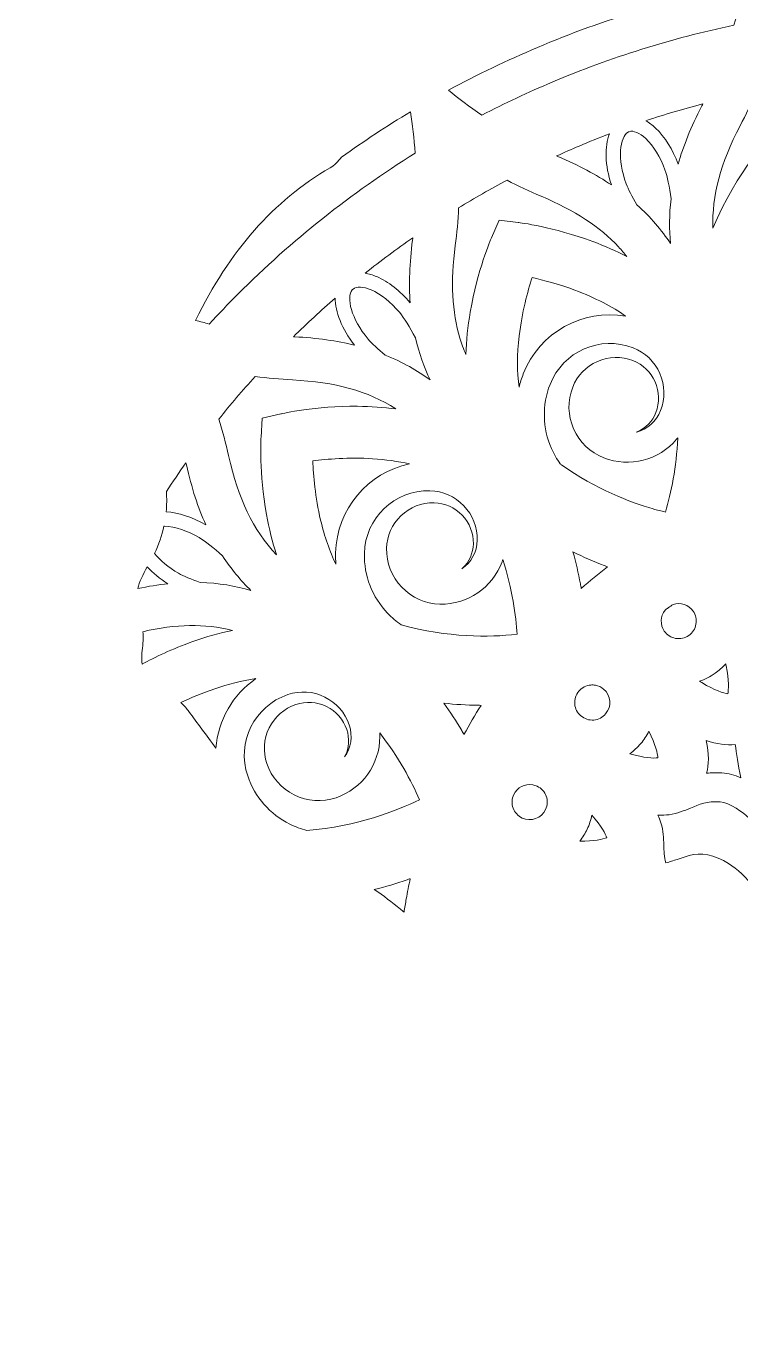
# Model space of a CAD drawing. Header units: millimetres. Extents: x -1844 to 2932, y -490 to 399.
# Drawn here: x 2491.1 to 2633, y -150.8 to 107.1 of the extents above; entities that cross this region are included whole.
import ezdxf

# ---------------------------------------------------------------- set-up
doc = ezdxf.new("R2010")
doc.units = ezdxf.units.MM
doc.header["$MEASUREMENT"] = 0
doc.layers.add('Layer 1', color=7, linetype='Continuous')

msp = doc.modelspace()

# ---------------------------------------------------------------- linework, layer by layer
at = {"layer": 'Layer 1', "lineweight": 0}
for points, knots in [([(2487.18, 398.64), (2241.69, 398.64), (2042.68, 199.63), (2042.68, -45.86), (2042.68, -291.35), (2241.69, -490.36), (2487.18, -490.36), (2732.67, -490.36), (2931.68, -291.35), (2931.68, -45.86), (2931.68, 199.63), (2732.67, 398.64), (2487.18, 398.64)], [0, 0, 0, 0, 1, 1, 1, 2, 2, 2, 3, 3, 3, 4, 4, 4, 4]), ([(2592.6, 102.88), (2605.84, 108.48), (2619.52, 112.62), (2633.53, 115.29), (2633.04, 112.8), (2632.4, 110.11), (2631.58, 107.27), (2619.26, 104.7), (2607.21, 100.94), (2595.51, 95.99), (2590.77, 93.98), (2586.12, 91.8), (2581.59, 89.45), (2579.13, 91.11), (2576.91, 92.78), (2574.93, 94.39), (2580.66, 97.49), (2586.56, 100.32), (2592.6, 102.88)], [0, 0, 0, 0, 1, 1, 1, 2, 2, 2, 3, 3, 3, 4, 4, 4, 5, 5, 5, 6, 6, 6, 6]), ([(2627.41, 67.03), (2627.21, 73.52), (2628.94, 79.92), (2632.8, 87.33), (2633.96, 89.56), (2635.02, 91.84), (2635.99, 94.15), (2639.6, 94.87), (2643.24, 95.48), (2646.9, 95.98), (2648.57, 94.15), (2650.32, 92.39), (2652.16, 90.69), (2658.08, 85.2), (2661.81, 79.98), (2663.86, 74.1), (2655.94, 82.64), (2646.47, 87.49), (2645.99, 87.73), (2645.99, 87.73), (2642.58, 89.46), (2642.58, 89.46), (2642.58, 89.46), (2639.94, 86.68), (2639.94, 86.68), (2639.56, 86.27), (2631.95, 78.14), (2627.41, 67.03)], [0, 0, 0, 0, 1, 1, 1, 2, 2, 2, 3, 3, 3, 4, 4, 4, 5, 5, 5, 6, 6, 6, 7, 7, 7, 8, 8, 8, 9, 9, 9, 9]), ([(2620.52, 79.73), (2619.45, 82.63), (2617.86, 85.16), (2616.05, 86.87), (2615.4, 87.48), (2614.75, 87.97), (2614.09, 88.33), (2617.84, 89.58), (2621.62, 90.71), (2625.43, 91.71), (2625.36, 91.56), (2625.28, 91.42), (2625.21, 91.27), (2623.05, 87.13), (2621.53, 83.3), (2620.52, 79.73)], [0, 0, 0, 0, 1, 1, 1, 2, 2, 2, 3, 3, 3, 4, 4, 4, 5, 5, 5, 5]), ([(2553.74, 81.14), (2558.18, 84.31), (2562.73, 87.3), (2567.41, 90.1), (2567.81, 87.6), (2568.13, 84.85), (2568.33, 81.91), (2555.63, 74.01), (2543.87, 64.66), (2533.15, 53.95), (2531.21, 52.01), (2529.33, 50.04), (2527.49, 48.04), (2526.56, 48.28), (2525.66, 48.52), (2524.78, 48.77), (2531.5, 62.58), (2540.23, 72.48), (2551.46, 79.02), (2552.29, 79.5), (2553.07, 80.26), (2553.74, 81.14)], [0, 0, 0, 0, 1, 1, 1, 2, 2, 2, 3, 3, 3, 4, 4, 4, 5, 5, 5, 6, 6, 6, 7, 7, 7, 7]), ([(2607.27, 75.61), (2604.29, 77.62), (2600.79, 79.51), (2596.65, 81.25), (2596.56, 81.29), (2596.47, 81.33), (2596.39, 81.36), (2597.87, 82.04), (2599.36, 82.69), (2600.86, 83.33), (2602.86, 84.18), (2604.88, 84.98), (2606.9, 85.76), (2605.9, 83.24), (2605.98, 79.56), (2607.27, 75.61)], [0, 0, 0, 0, 1, 1, 1, 2, 2, 2, 3, 3, 3, 4, 4, 4, 5, 5, 5, 5]), ([(2619, 64.01), (2617.24, 66.65), (2615.07, 69.23), (2612.32, 71.7), (2611.36, 73.31), (2610.6, 74.74), (2610.21, 75.83), (2608.42, 80.74), (2608.94, 85.14), (2610.58, 86.07), (2610.65, 86.11), (2610.72, 86.15), (2610.8, 86.17), (2611.63, 86.47), (2612.86, 85.96), (2614.09, 84.8), (2615.62, 83.36), (2616.97, 81.17), (2617.89, 78.63), (2618.37, 77.3), (2618.78, 75.23), (2619.11, 72.86), (2618.73, 69.71), (2618.73, 66.78), (2619, 64.01)], [0, 0, 0, 0, 1, 1, 1, 2, 2, 2, 3, 3, 3, 4, 4, 4, 5, 5, 5, 6, 6, 6, 7, 7, 7, 8, 8, 8, 8]), ([(2603.59, 64.38), (2595.72, 67.32), (2589.06, 68.14), (2588.78, 68.18), (2588.78, 68.18), (2584.98, 68.63), (2584.98, 68.63), (2584.98, 68.63), (2583.46, 65.12), (2583.46, 65.12), (2583.35, 64.86), (2580.7, 58.72), (2579.27, 50.42), (2578.77, 47.52), (2578.48, 44.71), (2578.39, 42.01), (2577.94, 43.08), (2577.55, 44.15), (2577.21, 45.26), (2575.65, 50.42), (2575.35, 56.42), (2576.29, 63.58), (2576.62, 66.08), (2576.84, 68.58), (2576.95, 71.08), (2580.1, 72.99), (2583.31, 74.82), (2586.57, 76.55), (2588.77, 75.4), (2591.02, 74.33), (2593.33, 73.36), (2599.99, 70.56), (2605.02, 67.28), (2608.69, 63.33), (2609.27, 62.7), (2609.82, 62.06), (2610.35, 61.4), (2608.24, 62.49), (2605.98, 63.49), (2603.59, 64.38)], [0, 0, 0, 0, 1, 1, 1, 2, 2, 2, 3, 3, 3, 4, 4, 4, 5, 5, 5, 6, 6, 6, 7, 7, 7, 8, 8, 8, 9, 9, 9, 10, 10, 10, 11, 11, 11, 12, 12, 12, 13, 13, 13, 13]), ([(2567.35, 52.25), (2565.35, 54.6), (2563, 56.44), (2560.71, 57.43), (2559.91, 57.77), (2559.14, 58), (2558.42, 58.12), (2561.5, 60.57), (2564.64, 62.91), (2567.87, 65.15), (2567.85, 65), (2567.83, 64.85), (2567.81, 64.69), (2567.2, 60.06), (2567.08, 55.94), (2567.35, 52.25)], [0, 0, 0, 0, 1, 1, 1, 2, 2, 2, 3, 3, 3, 4, 4, 4, 5, 5, 5, 5]), ([(2610.07, 49.62), (2601.62, 51.07), (2593.01, 46.43), (2589.79, 38.14), (2589.45, 37.27), (2589.17, 36.39), (2588.94, 35.5), (2588.53, 38.58), (2588.53, 41.98), (2588.97, 45.68), (2589.52, 50.35), (2590.66, 54.56), (2591.52, 57.26), (2593.78, 56.76), (2596.76, 55.97), (2600, 54.76), (2604.18, 53.2), (2607.47, 51.43), (2610.07, 49.62)], [0, 0, 0, 0, 1, 1, 1, 2, 2, 2, 3, 3, 3, 4, 4, 4, 5, 5, 5, 6, 6, 6, 6]), ([(2562.4, 41.88), (2560.95, 43.07), (2559.74, 44.17), (2558.99, 45.06), (2555.64, 49.06), (2554.62, 53.37), (2555.84, 54.81), (2555.9, 54.87), (2555.95, 54.92), (2556.01, 54.97), (2556.69, 55.54), (2558.02, 55.48), (2559.58, 54.81), (2561.5, 53.98), (2563.52, 52.38), (2565.26, 50.31), (2566.17, 49.22), (2567.25, 47.42), (2568.38, 45.31), (2569.09, 42.22), (2570.1, 39.46), (2571.31, 36.95), (2568.75, 38.83), (2565.83, 40.51), (2562.4, 41.88)], [0, 0, 0, 0, 1, 1, 1, 2, 2, 2, 3, 3, 3, 4, 4, 4, 5, 5, 5, 6, 6, 6, 7, 7, 7, 8, 8, 8, 8]), ([(2552.49, 53.19), (2552.43, 50.49), (2553.76, 47.09), (2556.31, 43.84), (2552.82, 44.7), (2548.89, 45.29), (2544.4, 45.51), (2544.32, 45.51), (2544.25, 45.52), (2544.18, 45.52), (2546.88, 48.17), (2549.65, 50.73), (2552.49, 53.19)], [0, 0, 0, 0, 1, 1, 1, 2, 2, 2, 3, 3, 3, 4, 4, 4, 4]), ([(2597.14, 20.29), (2597.14, 20.29), (2597.13, 20.3), (2597.13, 20.3), (2596.44, 21.26), (2595.85, 22.29), (2595.38, 23.36), (2593.59, 27.42), (2593.49, 31.94), (2595.1, 36.07), (2597.65, 42.61), (2605.04, 45.86), (2611.57, 43.32), (2613.96, 42.39), (2615.84, 40.58), (2616.88, 38.23), (2617.91, 35.88), (2617.97, 33.27), (2617.04, 30.88), (2616.19, 28.69), (2614.37, 27.17), (2612.26, 26.59), (2612.31, 26.61), (2612.36, 26.64), (2612.4, 26.66), (2614.1, 27.4), (2615.41, 28.76), (2616.08, 30.49), (2616.85, 32.47), (2616.8, 34.63), (2615.94, 36.57), (2615.09, 38.52), (2613.53, 40.01), (2611.55, 40.78), (2609.25, 41.68), (2606.74, 41.62), (2604.49, 40.63), (2602.23, 39.63), (2600.49, 37.82), (2599.6, 35.53), (2598.55, 32.83), (2598.61, 29.89), (2599.78, 27.25), (2600.94, 24.6), (2603.07, 22.56), (2605.76, 21.52), (2610.87, 19.53), (2616.68, 21.01), (2620.21, 25.2), (2620.28, 25.29), (2620.35, 25.37), (2620.42, 25.45), (2620.17, 19.58), (2619.12, 14.59), (2617.98, 10.77), (2617.16, 10.96), (2616.34, 11.16), (2615.53, 11.38), (2611.06, 12.68), (2604.28, 15.25), (2597.34, 20.12), (2597.28, 20.18), (2597.21, 20.24), (2597.14, 20.29)], [0, 0, 0, 0, 1, 1, 1, 2, 2, 2, 3, 3, 3, 4, 4, 4, 5, 5, 5, 6, 6, 6, 7, 7, 7, 8, 8, 8, 9, 9, 9, 10, 10, 10, 11, 11, 11, 12, 12, 12, 13, 13, 13, 14, 14, 14, 15, 15, 15, 16, 16, 16, 17, 17, 17, 18, 18, 18, 19, 19, 19, 20, 20, 20, 21, 21, 21, 21]), ([(2538.84, 10.29), (2539.35, 7.47), (2540.02, 4.79), (2540.83, 2.28), (2536.16, 7.25), (2533.2, 13.45), (2531.31, 21.94), (2530.77, 24.4), (2530.12, 26.81), (2529.38, 29.18), (2531.69, 32.07), (2534.1, 34.88), (2536.59, 37.63), (2539.03, 37.31), (2541.5, 37.09), (2543.98, 36.96), (2552.46, 36.55), (2558.94, 34.77), (2564.5, 31.21), (2562.08, 31.53), (2559.55, 31.71), (2556.92, 31.73), (2548.5, 31.8), (2541.98, 30.29), (2541.71, 30.23), (2541.71, 30.23), (2537.98, 29.36), (2537.98, 29.36), (2537.98, 29.36), (2537.75, 25.54), (2537.75, 25.54), (2537.74, 25.26), (2537.36, 18.54), (2538.84, 10.29)], [0, 0, 0, 0, 1, 1, 1, 2, 2, 2, 3, 3, 3, 4, 4, 4, 5, 5, 5, 6, 6, 6, 7, 7, 7, 8, 8, 8, 9, 9, 9, 10, 10, 10, 11, 11, 11, 11]), ([(2552.62, 0.4), (2551.37, 2.96), (2550.35, 5.88), (2549.58, 9.15), (2548.5, 13.72), (2548.14, 18.07), (2548.02, 20.89), (2550.82, 21.26), (2555.17, 21.63), (2559.86, 21.34), (2559.86, 21.34), (2559.86, 21.34), (2559.86, 21.34), (2562.49, 21.17), (2564.93, 20.82), (2567.19, 20.3), (2559, 18.57), (2552.75, 11.39), (2552.56, 2.67), (2552.54, 1.91), (2552.56, 1.15), (2552.62, 0.4)], [0, 0, 0, 0, 1, 1, 1, 2, 2, 2, 3, 3, 3, 4, 4, 4, 5, 5, 5, 6, 6, 6, 7, 7, 7, 7]), ([(2518.98, 14.82), (2520.24, 16.75), (2521.53, 18.66), (2522.86, 20.53), (2522.89, 20.38), (2522.93, 20.24), (2522.96, 20.09), (2523.97, 15.53), (2525.27, 11.62), (2526.79, 8.23), (2524.16, 9.73), (2521.38, 10.64), (2518.93, 10.81), (2519.05, 12.14), (2519.07, 13.48), (2518.98, 14.82)], [0, 0, 0, 0, 1, 1, 1, 2, 2, 2, 3, 3, 3, 4, 4, 4, 5, 5, 5, 5]), ([(2565.56, -11.59), (2564.58, -10.92), (2563.68, -10.16), (2562.87, -9.31), (2559.8, -6.1), (2558.16, -1.89), (2558.26, 2.54), (2558.41, 9.56), (2564.25, 15.14), (2571.26, 14.98), (2573.82, 14.92), (2576.2, 13.87), (2577.98, 12.01), (2579.76, 10.16), (2580.7, 7.73), (2580.65, 5.17), (2580.6, 2.82), (2579.41, 0.76), (2577.62, -0.5), (2577.66, -0.46), (2577.7, -0.43), (2577.74, -0.39), (2579.08, 0.89), (2579.84, 2.62), (2579.88, 4.47), (2579.92, 6.59), (2579.14, 8.6), (2577.67, 10.14), (2576.2, 11.67), (2574.22, 12.54), (2572.1, 12.59), (2569.64, 12.65), (2567.3, 11.74), (2565.52, 10.03), (2563.74, 8.32), (2562.72, 6.03), (2562.67, 3.57), (2562.61, 0.68), (2563.67, -2.06), (2565.67, -4.15), (2567.67, -6.24), (2570.36, -7.43), (2573.25, -7.49), (2578.73, -7.61), (2583.68, -4.23), (2585.57, 0.92), (2585.63, 1.07), (2585.68, 1.23), (2585.73, 1.38), (2587.64, -4.6), (2588.32, -9.86), (2588.55, -13.48), (2582.97, -14.1), (2574.86, -14.15), (2565.56, -11.59)], [0, 0, 0, 0, 1, 1, 1, 2, 2, 2, 3, 3, 3, 4, 4, 4, 5, 5, 5, 6, 6, 6, 7, 7, 7, 8, 8, 8, 9, 9, 9, 10, 10, 10, 11, 11, 11, 12, 12, 12, 13, 13, 13, 14, 14, 14, 15, 15, 15, 16, 16, 16, 17, 17, 17, 18, 18, 18, 18]), ([(2518.49, 7.98), (2518.53, 7.98), (2518.57, 7.98), (2518.61, 7.98), (2520.7, 7.86), (2523.14, 7.05), (2525.48, 5.7), (2526.71, 4.99), (2528.35, 3.66), (2530.13, 2.07), (2531.86, -0.59), (2533.75, -2.84), (2535.74, -4.79), (2532.69, -3.9), (2529.36, -3.31), (2525.66, -3.19), (2523.9, -2.58), (2522.4, -1.96), (2521.39, -1.38), (2519.35, -0.2), (2517.74, 1.2), (2516.64, 2.55), (2517.47, 4.32), (2518.09, 6.14), (2518.49, 7.98)], [0, 0, 0, 0, 1, 1, 1, 2, 2, 2, 3, 3, 3, 4, 4, 4, 5, 5, 5, 6, 6, 6, 7, 7, 7, 8, 8, 8, 8]), ([(2605.86, 0.14), (2606.07, 0.06), (2606.29, -0.02), (2606.5, -0.1), (2604.72, -1.47), (2602.98, -2.9), (2601.29, -4.38), (2601.24, -4.07), (2601.18, -3.76), (2601.12, -3.46), (2600.73, -1.35), (2600.24, 0.76), (2599.65, 2.84), (2601.69, 1.85), (2603.77, 0.94), (2605.86, 0.14)], [0, 0, 0, 0, 1, 1, 1, 2, 2, 2, 3, 3, 3, 4, 4, 4, 5, 5, 5, 5]), ([(2515.19, -0.13), (2516.29, -1.31), (2517.67, -2.43), (2519.29, -3.44), (2517.39, -3.64), (2515.39, -3.97), (2513.29, -4.43), (2513.64, -3.06), (2514.26, -1.64), (2515.19, -0.13)], [0, 0, 0, 0, 1, 1, 1, 2, 2, 2, 3, 3, 3, 3]), ([(2624.05, -11.47), (2623.89, -12.39), (2623.38, -13.19), (2622.62, -13.72), (2621.86, -14.25), (2620.93, -14.45), (2620.01, -14.29), (2619.1, -14.12), (2618.3, -13.61), (2617.77, -12.85), (2616.9, -11.6), (2616.96, -9.87), (2617.91, -8.69), (2618.12, -8.53), (2618.34, -8.38), (2618.55, -8.23), (2618.87, -8), (2619.2, -7.79), (2619.54, -7.55), (2620.98, -7.08), (2622.61, -7.62), (2623.48, -8.87), (2623.48, -8.87), (2623.48, -8.87), (2623.48, -8.87), (2624.02, -9.63), (2624.22, -10.56), (2624.05, -11.47)], [0, 0, 0, 0, 1, 1, 1, 2, 2, 2, 3, 3, 3, 4, 4, 4, 5, 5, 5, 6, 6, 6, 7, 7, 7, 8, 8, 8, 9, 9, 9, 9]), ([(2514.27, -15.68), (2514.36, -15.05), (2514.44, -14.05), (2514.33, -12.96), (2520.86, -11.43), (2526.54, -11.32), (2532.07, -12.7), (2529.52, -13.23), (2526.9, -13.97), (2524.24, -14.92), (2520.11, -16.38), (2516.62, -18.07), (2514.17, -19.37), (2514.04, -18.29), (2514.07, -17.08), (2514.27, -15.68)], [0, 0, 0, 0, 1, 1, 1, 2, 2, 2, 3, 3, 3, 4, 4, 4, 5, 5, 5, 5]), ([(2627.83, -21.21), (2628.61, -20.67), (2629.32, -20.04), (2629.95, -19.35), (2629.98, -19.48), (2630, -19.61), (2630.03, -19.73), (2630.03, -19.73), (2630.03, -19.73), (2630.03, -19.73), (2630.61, -22.71), (2630.53, -24.48), (2630.38, -25.3), (2629.53, -25.16), (2627.77, -24.63), (2625.19, -23.06), (2625.04, -22.97), (2624.9, -22.88), (2624.75, -22.78), (2625.83, -22.41), (2626.87, -21.88), (2627.83, -21.21)], [0, 0, 0, 0, 1, 1, 1, 2, 2, 2, 3, 3, 3, 4, 4, 4, 5, 5, 5, 6, 6, 6, 7, 7, 7, 7]), ([(2528.79, -36.06), (2526.92, -33.48), (2525.08, -31), (2523.43, -28.8), (2523.06, -28.31), (2522.54, -27.62), (2521.84, -27.01), (2525.71, -25.18), (2531.06, -23.1), (2536.75, -22.27), (2532.13, -25.43), (2529.22, -30.55), (2528.79, -36.06)], [0, 0, 0, 0, 1, 1, 1, 2, 2, 2, 3, 3, 3, 4, 4, 4, 4]), ([(2546.86, -52.36), (2545.69, -52.07), (2544.56, -51.66), (2543.49, -51.13), (2543.49, -51.13), (2543.49, -51.13), (2543.49, -51.13), (2539.51, -49.16), (2536.53, -45.77), (2535.11, -41.57), (2532.85, -34.92), (2536.42, -27.69), (2543.06, -25.43), (2545.49, -24.61), (2548.09, -24.78), (2550.4, -25.92), (2552.7, -27.06), (2554.42, -29.02), (2555.25, -31.44), (2556, -33.67), (2555.59, -36.01), (2554.34, -37.8), (2554.37, -37.75), (2554.39, -37.71), (2554.41, -37.66), (2555.23, -36), (2555.36, -34.12), (2554.76, -32.37), (2554.08, -30.35), (2552.66, -28.73), (2550.75, -27.79), (2548.84, -26.85), (2546.69, -26.71), (2544.67, -27.39), (2542.34, -28.18), (2540.46, -29.84), (2539.37, -32.05), (2538.27, -34.26), (2538.11, -36.76), (2538.9, -39.1), (2539.83, -41.83), (2541.77, -44.05), (2544.36, -45.32), (2546.95, -46.6), (2549.89, -46.8), (2552.63, -45.87), (2557.82, -44.11), (2561.31, -39.24), (2561.33, -33.75), (2561.33, -33.51), (2561.32, -33.28), (2561.31, -33.04), (2565.08, -37.86), (2567.57, -42.52), (2569.19, -46.27), (2564.72, -48.46), (2556.84, -51.57), (2546.86, -52.36)], [0, 0, 0, 0, 1, 1, 1, 2, 2, 2, 3, 3, 3, 4, 4, 4, 5, 5, 5, 6, 6, 6, 7, 7, 7, 8, 8, 8, 9, 9, 9, 10, 10, 10, 11, 11, 11, 12, 12, 12, 13, 13, 13, 14, 14, 14, 15, 15, 15, 16, 16, 16, 17, 17, 17, 18, 18, 18, 19, 19, 19, 19]), ([(2606.13, -29.25), (2605.54, -29.96), (2604.7, -30.39), (2603.77, -30.47), (2602.84, -30.55), (2601.94, -30.26), (2601.23, -29.66), (2600.52, -29.07), (2600.08, -28.23), (2600, -27.3), (2599.93, -26.37), (2600.21, -25.46), (2600.81, -24.76), (2601.41, -24.05), (2602.25, -23.61), (2603.18, -23.53), (2603.49, -23.51), (2603.8, -23.52), (2604.1, -23.58), (2604.69, -23.68), (2605.25, -23.95), (2605.72, -24.34), (2607.19, -25.58), (2607.37, -27.78), (2606.13, -29.25)], [0, 0, 0, 0, 1, 1, 1, 2, 2, 2, 3, 3, 3, 4, 4, 4, 5, 5, 5, 6, 6, 6, 7, 7, 7, 8, 8, 8, 8]), ([(2578.02, -33.33), (2577.88, -33.07), (2577.73, -32.81), (2577.58, -32.56), (2576.49, -30.71), (2575.3, -28.9), (2574.04, -27.14), (2576.29, -27.38), (2578.56, -27.52), (2580.8, -27.56), (2581.01, -27.56), (2581.21, -27.56), (2581.42, -27.57), (2580.23, -29.45), (2579.09, -31.37), (2578.02, -33.33)], [0, 0, 0, 0, 1, 1, 1, 2, 2, 2, 3, 3, 3, 4, 4, 4, 5, 5, 5, 5]), ([(2610.93, -37.16), (2611.73, -36.58), (2612.46, -35.9), (2613.11, -35.13), (2613.74, -34.38), (2614.28, -33.57), (2614.72, -32.71), (2616.05, -35.43), (2616.44, -37.15), (2616.5, -37.97), (2615.64, -38.07), (2613.81, -38.01), (2610.93, -37.16)], [0, 0, 0, 0, 1, 1, 1, 2, 2, 2, 3, 3, 3, 4, 4, 4, 4]), ([(2626.07, -34.55), (2628.17, -35.23), (2630.1, -35.49), (2631.85, -35.32), (2632.09, -37.09), (2632.44, -39.32), (2632.92, -41.91), (2631.77, -41.41), (2630.51, -41.04), (2629.21, -40.95), (2628.08, -40.88), (2627.07, -40.91), (2626.17, -41.02), (2626.6, -39.34), (2626.67, -37.21), (2626.07, -34.55)], [0, 0, 0, 0, 1, 1, 1, 2, 2, 2, 3, 3, 3, 4, 4, 4, 5, 5, 5, 5]), ([(2594.21, -48.23), (2593.39, -49.97), (2591.31, -50.72), (2589.57, -49.9), (2588.73, -49.51), (2588.1, -48.81), (2587.78, -47.93), (2587.46, -47.05), (2587.51, -46.11), (2587.9, -45.27), (2587.9, -45.27), (2587.9, -45.27), (2587.9, -45.27), (2588.57, -43.84), (2590.12, -43.04), (2591.67, -43.32), (2591.97, -43.37), (2592.26, -43.46), (2592.53, -43.59), (2593.37, -43.99), (2594.01, -44.69), (2594.33, -45.57), (2594.64, -46.44), (2594.6, -47.39), (2594.21, -48.23)], [0, 0, 0, 0, 1, 1, 1, 2, 2, 2, 3, 3, 3, 4, 4, 4, 5, 5, 5, 6, 6, 6, 7, 7, 7, 8, 8, 8, 8]), ([(2630.53, -58.93), (2627.73, -57.2), (2624.96, -56.64), (2622.73, -57.34), (2622.73, -57.34), (2620.33, -58.11), (2620.33, -58.11), (2619.58, -58.34), (2618.82, -58.58), (2618.07, -58.82), (2617.73, -57.57), (2617.7, -56.43), (2617.66, -55.25), (2617.62, -53.93), (2617.58, -52.43), (2617.1, -50.86), (2616.94, -50.35), (2616.74, -49.84), (2616.51, -49.34), (2617.29, -49.37), (2618.03, -49.33), (2618.73, -49.24), (2620.36, -49.02), (2621.74, -48.44), (2622.96, -47.92), (2624.67, -47.2), (2626.28, -46.52), (2628.83, -46.69), (2630.77, -46.82), (2633.4, -48.82), (2634.63, -49.91), (2635.74, -54.49), (2637.05, -59.03), (2638.54, -63.43), (2637.53, -63.53), (2636.52, -63.65), (2635.51, -63.78), (2634.2, -61.7), (2632.23, -59.98), (2630.53, -58.93)], [0, 0, 0, 0, 1, 1, 1, 2, 2, 2, 3, 3, 3, 4, 4, 4, 5, 5, 5, 6, 6, 6, 7, 7, 7, 8, 8, 8, 9, 9, 9, 10, 10, 10, 11, 11, 11, 12, 12, 12, 13, 13, 13, 13]), ([(2601.01, -54.48), (2601.58, -53.75), (2602.07, -52.95), (2602.47, -52.1), (2602.89, -51.21), (2603.2, -50.27), (2603.4, -49.32), (2605.31, -51.53), (2606.1, -53.06), (2606.37, -53.81), (2605.58, -54.12), (2603.87, -54.52), (2601.01, -54.48)], [0, 0, 0, 0, 1, 1, 1, 2, 2, 2, 3, 3, 3, 4, 4, 4, 4]), ([(2566.57, -65.94), (2566.41, -66.81), (2566.27, -67.68), (2566.13, -68.57), (2565.89, -68.36), (2565.65, -68.16), (2565.4, -67.96), (2563.75, -66.6), (2562.02, -65.3), (2560.23, -64.08), (2562.43, -63.54), (2564.6, -62.89), (2566.72, -62.16), (2566.94, -62.08), (2567.15, -62.01), (2567.36, -61.93), (2567.07, -63.27), (2566.8, -64.61), (2566.57, -65.94)], [0, 0, 0, 0, 1, 1, 1, 2, 2, 2, 3, 3, 3, 4, 4, 4, 5, 5, 5, 6, 6, 6, 6])]:
    msp.add_open_spline(points, degree=3, knots=knots, dxfattribs=at)

doc.saveas('drawing.dxf')
